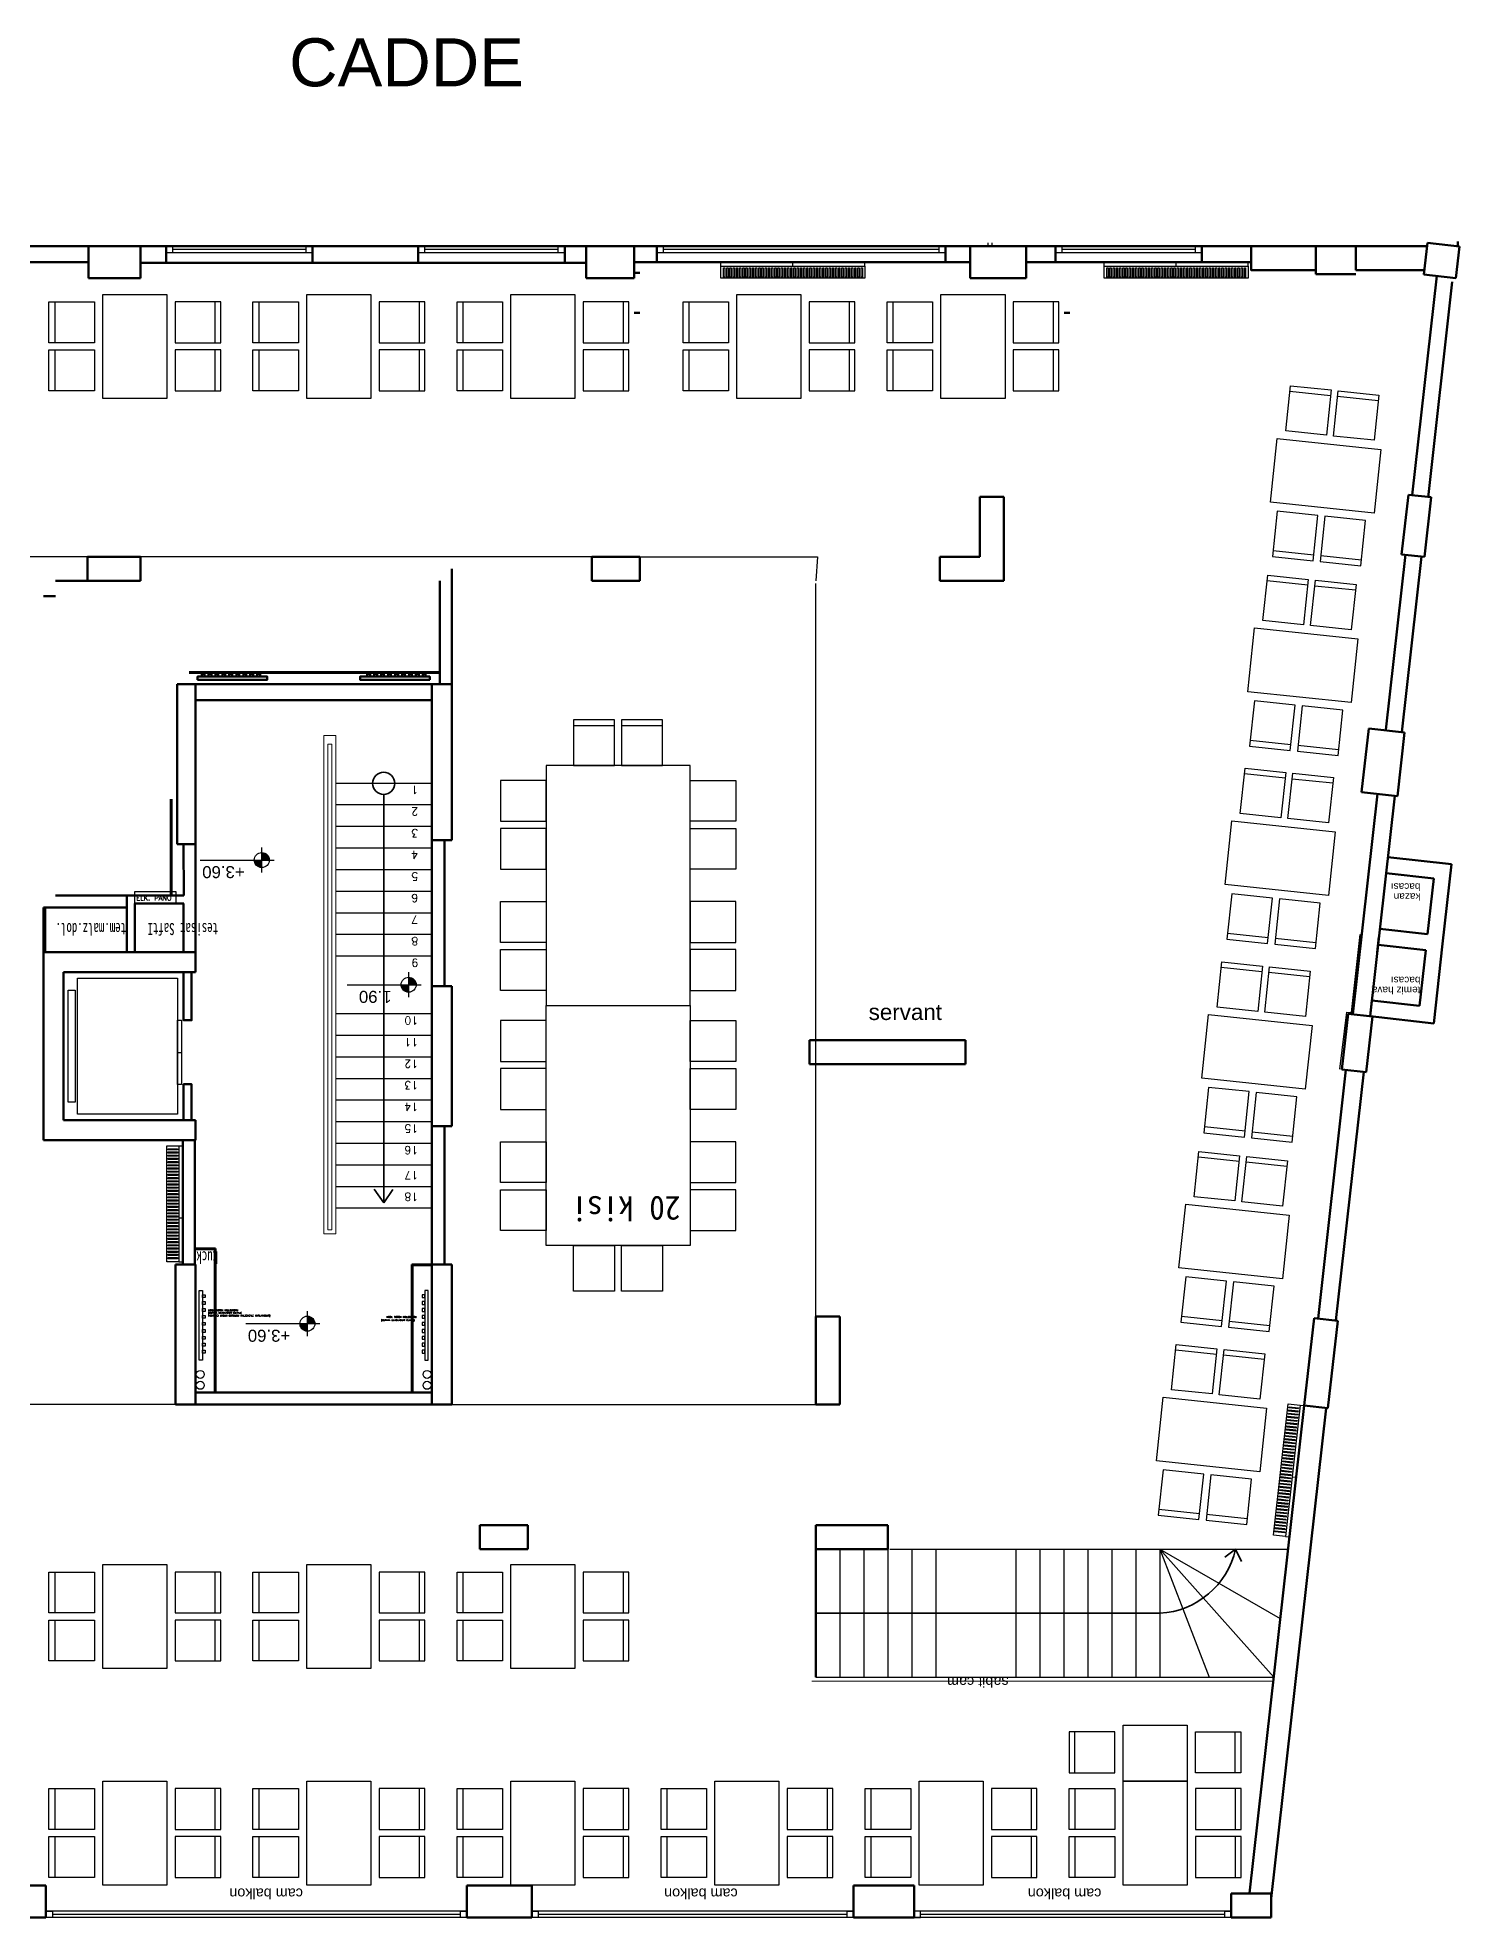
# Model space of a CAD drawing. Header units: millimetres. Extents: x 11848 to 21447, y 11375 to 20030.
# Drawn here: x 19670 to 21447, y 11375 to 13724 of the extents above; entities that cross this region are included whole.
import ezdxf

# ---------------------------------------------------------------- set-up
doc = ezdxf.new("R2010")
doc.units = ezdxf.units.MM
doc.linetypes.add('DUZ', pattern=[0])
for name, color, linetype, lineweight in [('BEAM4', 3, 'Continuous', 50), ('COCUK', 64, 'Continuous', 70), ('COLUMN4', 3, 'Continuous', 50), ('dv', 4, 'Continuous', 70), ('KOT', 7, 'Continuous', 25), ('kp', 1, 'Continuous', 30), ('yazı', 2, 'Continuous', 35), ('öl', 106, 'Continuous', 25)]:
    doc.layers.add(name, color=color, linetype=linetype, lineweight=lineweight)
for name, color, linetype in [('CZM YAZI', 40, 'Continuous'), ('krk', 22, 'Continuous'), ('KUSAK', 171, 'DUZ'), ('mer', 7, 'Continuous'), ('S2000-002 Çizgi', 1, 'Continuous'), ('TF', 1, 'Continuous'), ('TFRIS', 33, 'Continuous'), ('YAZI', 4, 'Continuous')]:
    doc.layers.add(name, color=color, linetype=linetype)
doc.styles.add('poz', font='txt.shx', dxfattribs={"height": 13})
doc.styles.add('poz1', font='', dxfattribs={"height": 13})
doc.styles.get("Standard").update_dxf_attribs({"font": 'arial.ttf'})
doc.styles.get('poz1').set_extended_font_data('@DotumChe')
pattern_1 = [(270, (27103.10083, 13122.7245), (0.3125, -1e-16), [])]
pattern_2 = [(270, (26976.5232, 12699.24988), (0.3125, -2e-16), [])]
pattern_3 = [(270, (26919.56477, 13278.55136), (0.3125, -2e-16), [])]

# ---------------------------------------------------------------- blocks, each defined once
blk = doc.blocks.new('RADYATOR')
at = {"layer": 'KUSAK', "color": 6}
for p, q in [((11198.6, 11766.5), (11198.6, 11771.5)), ((11288.6, 11766.5), (11288.6, 11771.5)), ((11378.6, 11766.5), (11378.6, 11771.5))]:
    blk.add_line(p, q, dxfattribs=at)
for points in [[(11198.6, 11766.5), (11378.6, 11766.5), (11378.6, 11751.5), (11198.6, 11751.5)], [(11202, 11764.7), (11203.6, 11764.7), (11203.6, 11753), (11202, 11753)], [(11206, 11764.7), (11207.6, 11764.7), (11207.6, 11753), (11206, 11753)], [(11210, 11764.7), (11211.6, 11764.7), (11211.6, 11753), (11210, 11753)], [(11214, 11764.7), (11215.6, 11764.7), (11215.6, 11753), (11214, 11753)], [(11218, 11764.7), (11219.6, 11764.7), (11219.6, 11753), (11218, 11753)], [(11222, 11764.7), (11223.6, 11764.7), (11223.6, 11753), (11222, 11753)], [(11226, 11764.7), (11227.6, 11764.7), (11227.6, 11753), (11226, 11753)], [(11230, 11764.7), (11231.6, 11764.7), (11231.6, 11753), (11230, 11753)], [(11234, 11764.7), (11235.6, 11764.7), (11235.6, 11753), (11234, 11753)], [(11238, 11764.7), (11239.6, 11764.7), (11239.6, 11753), (11238, 11753)], [(11242, 11764.7), (11243.6, 11764.7), (11243.6, 11753), (11242, 11753)], [(11246, 11764.7), (11247.6, 11764.7), (11247.6, 11753), (11246, 11753)], [(11250, 11764.7), (11251.6, 11764.7), (11251.6, 11753), (11250, 11753)], [(11254, 11764.7), (11255.6, 11764.7), (11255.6, 11753), (11254, 11753)], [(11258, 11764.7), (11259.6, 11764.7), (11259.6, 11753), (11258, 11753)], [(11262, 11764.7), (11263.6, 11764.7), (11263.6, 11753), (11262, 11753)], [(11266, 11764.7), (11267.6, 11764.7), (11267.6, 11753), (11266, 11753)], [(11270, 11764.7), (11271.6, 11764.7), (11271.6, 11753), (11270, 11753)], [(11274, 11764.7), (11275.6, 11764.7), (11275.6, 11753), (11274, 11753)], [(11278, 11764.7), (11279.6, 11764.7), (11279.6, 11753), (11278, 11753)], [(11282, 11764.7), (11283.6, 11764.7), (11283.6, 11753), (11282, 11753)], [(11286, 11764.7), (11287.5, 11764.7), (11287.5, 11753), (11286, 11753)], [(11290, 11764.7), (11291.5, 11764.7), (11291.5, 11753), (11290, 11753)], [(11294, 11764.7), (11295.5, 11764.7), (11295.5, 11753), (11294, 11753)], [(11298, 11764.7), (11299.5, 11764.7), (11299.5, 11753), (11298, 11753)], [(11302, 11764.7), (11303.5, 11764.7), (11303.5, 11753), (11302, 11753)], [(11306, 11764.7), (11307.5, 11764.7), (11307.5, 11753), (11306, 11753)], [(11310, 11764.7), (11311.5, 11764.7), (11311.5, 11753), (11310, 11753)], [(11314, 11764.7), (11315.5, 11764.7), (11315.5, 11753), (11314, 11753)], [(11318, 11764.7), (11319.5, 11764.7), (11319.5, 11753), (11318, 11753)], [(11322, 11764.7), (11323.5, 11764.7), (11323.5, 11753), (11322, 11753)], [(11326, 11764.7), (11327.5, 11764.7), (11327.5, 11753), (11326, 11753)], [(11330, 11764.7), (11331.5, 11764.7), (11331.5, 11753), (11330, 11753)], [(11334, 11764.7), (11335.5, 11764.7), (11335.5, 11753), (11334, 11753)], [(11338, 11764.7), (11339.5, 11764.7), (11339.5, 11753), (11338, 11753)], [(11342, 11764.7), (11343.5, 11764.7), (11343.5, 11753), (11342, 11753)], [(11346, 11764.7), (11347.5, 11764.7), (11347.5, 11753), (11346, 11753)], [(11350, 11764.7), (11351.5, 11764.7), (11351.5, 11753), (11350, 11753)], [(11354, 11764.7), (11355.5, 11764.7), (11355.5, 11753), (11354, 11753)], [(11358, 11764.7), (11359.5, 11764.7), (11359.5, 11753), (11358, 11753)], [(11362, 11764.7), (11363.5, 11764.7), (11363.5, 11753), (11362, 11753)], [(11366, 11764.7), (11367.5, 11764.7), (11367.5, 11753), (11366, 11753)], [(11370, 11764.7), (11371.5, 11764.7), (11371.5, 11753), (11370, 11753)], [(11374, 11764.7), (11375.5, 11764.7), (11375.5, 11753), (11374, 11753)]]:
    blk.add_lwpolyline(points, close=True, dxfattribs=at)
blk = doc.blocks.new('kmknk')
at = {"layer": 'KUSAK', "color": 6}
for p, q in [((-637.4, 25949.8), (-642.4, 25950.3)), ((-645.8, 25875.2), (-650.8, 25875.8)), ((-655.8, 25785.8), (-660.8, 25786.4))]:
    blk.add_line(p, q, dxfattribs=at)
for points in [[(-655.8, 25785.8), (-637.4, 25949.8), (-622.5, 25948.1), (-640.9, 25784.1)], [(-637.6, 25932.1), (-637.5, 25933.6), (-625.8, 25932.3), (-626, 25930.8)], [(-637.2, 25936.1), (-637, 25937.6), (-625.3, 25936.3), (-625.5, 25934.8)], [(-636.8, 25940), (-636.6, 25941.6), (-624.9, 25940.3), (-625.1, 25938.7)], [(-636.3, 25944), (-636.1, 25945.5), (-624.5, 25944.2), (-624.6, 25942.7)], [(-640.3, 25908.2), (-640.1, 25909.8), (-628.5, 25908.5), (-628.6, 25906.9)], [(-639.9, 25912.2), (-639.7, 25913.8), (-628, 25912.4), (-628.2, 25910.9)], [(-639.4, 25916.2), (-639.3, 25917.7), (-627.6, 25916.4), (-627.7, 25914.9)], [(-639, 25920.2), (-638.8, 25921.7), (-627.1, 25920.4), (-627.3, 25918.9)], [(-638.5, 25924.1), (-638.4, 25925.7), (-626.7, 25924.4), (-626.9, 25922.8)], [(-638.1, 25928.1), (-637.9, 25929.7), (-626.2, 25928.3), (-626.4, 25926.8)], [(-643, 25884.4), (-642.8, 25885.9), (-631.1, 25884.6), (-631.3, 25883.1)], [(-642.5, 25888.4), (-642.4, 25889.9), (-630.7, 25888.6), (-630.9, 25887.1)], [(-642.1, 25892.3), (-641.9, 25893.9), (-630.2, 25892.6), (-630.4, 25891)], [(-641.7, 25896.3), (-641.5, 25897.9), (-629.8, 25896.5), (-630, 25895)], [(-641.2, 25900.3), (-641, 25901.8), (-629.4, 25900.5), (-629.5, 25899)], [(-640.8, 25904.3), (-640.6, 25905.8), (-628.9, 25904.5), (-629.1, 25903)], [(-645.7, 25860.6), (-645.5, 25862.1), (-633.8, 25860.8), (-634, 25859.2)], [(-645.2, 25864.5), (-645, 25866.1), (-633.4, 25864.7), (-633.5, 25863.2)], [(-644.8, 25868.5), (-644.6, 25870), (-632.9, 25868.7), (-633.1, 25867.2)], [(-644.3, 25872.5), (-644.2, 25874), (-632.5, 25872.7), (-632.6, 25871.2)], [(-643.9, 25876.4), (-643.7, 25878), (-632, 25876.7), (-632.2, 25875.1)], [(-643.4, 25880.4), (-643.3, 25882), (-631.6, 25880.6), (-631.8, 25879.1)], [(-648.3, 25836.7), (-648.2, 25838.2), (-636.5, 25836.9), (-636.6, 25835.4)], [(-647.9, 25840.7), (-647.7, 25842.2), (-636, 25840.9), (-636.2, 25839.4)], [(-647.4, 25844.7), (-647.3, 25846.2), (-635.6, 25844.9), (-635.8, 25843.3)], [(-647, 25848.6), (-646.8, 25850.2), (-635.1, 25848.9), (-635.3, 25847.3)], [(-646.6, 25852.6), (-646.4, 25854.1), (-634.7, 25852.8), (-634.9, 25851.3)], [(-646.1, 25856.6), (-645.9, 25858.1), (-634.3, 25856.8), (-634.4, 25855.3)], [(-651, 25812.9), (-650.8, 25814.4), (-639.1, 25813.1), (-639.3, 25811.5)], [(-650.6, 25816.8), (-650.4, 25818.4), (-638.7, 25817.1), (-638.9, 25815.5)], [(-650.1, 25820.8), (-649.9, 25822.3), (-638.3, 25821), (-638.4, 25819.5)], [(-649.7, 25824.8), (-649.5, 25826.3), (-637.8, 25825), (-638, 25823.5)], [(-649.2, 25828.8), (-649.1, 25830.3), (-637.4, 25829), (-637.5, 25827.4)], [(-648.8, 25832.7), (-648.6, 25834.3), (-636.9, 25833), (-637.1, 25831.4)], [(-653.7, 25789), (-653.5, 25790.5), (-641.8, 25789.2), (-642, 25787.7)], [(-653.2, 25793), (-653.1, 25794.5), (-641.4, 25793.2), (-641.5, 25791.7)], [(-652.8, 25797), (-652.6, 25798.5), (-640.9, 25797.2), (-641.1, 25795.6)], [(-652.3, 25800.9), (-652.2, 25802.5), (-640.5, 25801.2), (-640.7, 25799.6)], [(-651.9, 25804.9), (-651.7, 25806.4), (-640, 25805.1), (-640.2, 25803.6)], [(-651.5, 25808.9), (-651.3, 25810.4), (-639.6, 25809.1), (-639.8, 25807.6)]]:
    blk.add_lwpolyline(points, close=True, dxfattribs=at)
blk = doc.blocks.new('mbl kollektor isitma sist')
for points in [[(340.7, 25007.5), (340.7, 25003.4), (427.7, 25003.4), (427.7, 25007.5)], [(345.8, 25003.4), (345.8, 24999.9), (349.3, 24999.9), (349.3, 25003.4)], [(354.4, 25003.4), (354.4, 24999.9), (358, 24999.9), (358, 25003.4)], [(363.1, 25003.4), (363.1, 24999.9), (366.6, 24999.9), (366.6, 25003.4)], [(371.7, 25003.4), (371.7, 24999.9), (375.2, 24999.9), (375.2, 25003.4)], [(380.3, 25003.4), (380.3, 24999.9), (383.8, 24999.9), (383.8, 25003.4)], [(389.3, 25003.4), (389.3, 24999.9), (392.8, 24999.9), (392.8, 25003.4)], [(397.9, 25003.4), (397.9, 24999.9), (401.4, 24999.9), (401.4, 25003.4)], [(406.5, 25003.4), (406.5, 24999.9), (410.1, 24999.9), (410.1, 25003.4)], [(415.2, 25003.4), (415.2, 24999.9), (418.7, 24999.9), (418.7, 25003.4)]]:
    blk.add_lwpolyline(points, close=True)
blk = doc.blocks.new('FVFRDCSX')
at = {"layer": 'TFRIS'}
for p, q in [((-5336.1, 26566.1), (-5285, 26566.1)), ((-5276.1, 26566.1), (-5225, 26566.1)), ((-5336.1, 26365.8), (-5285, 26365.8)), ((-5276.1, 26365.8), (-5225, 26365.8))]:
    blk.add_line(p, q, dxfattribs=at)
for points in [[(-5336.1, 26573.3), (-5336.1, 26516.3), (-5285, 26516.3), (-5285, 26573.3)], [(-5276.1, 26573.3), (-5276.1, 26516.3), (-5225, 26516.3), (-5225, 26573.3)], [(-5345.5, 26505.9), (-5215.5, 26505.9), (-5215.5, 26425.9), (-5345.5, 26425.9)], [(-5336.1, 26358.6), (-5336.1, 26415.5), (-5285, 26415.5), (-5285, 26358.6)], [(-5276.1, 26358.6), (-5276.1, 26415.5), (-5225, 26415.5), (-5225, 26358.6)]]:
    blk.add_lwpolyline(points, close=True, dxfattribs=at)
blk = doc.blocks.new('CXSDCFVGB')
at = {"layer": 'TFRIS'}
for p, q in [((-5162.9, 26570.2), (-5111.8, 26570.2)), ((-5162.9, 26369.9), (-5111.8, 26369.9))]:
    blk.add_line(p, q, dxfattribs=at)
for points in [[(-5162.9, 26577.4), (-5162.9, 26520.5), (-5111.8, 26520.5), (-5111.8, 26577.4)], [(-5173.2, 26510), (-5103.2, 26510), (-5103.2, 26430), (-5173.2, 26430)], [(-5162.9, 26362.7), (-5162.9, 26419.6), (-5111.8, 26419.6), (-5111.8, 26362.7)]]:
    blk.add_lwpolyline(points, close=True, dxfattribs=at)

msp = doc.modelspace()

# ---------------------------------------------------------------- hatches: boundary and pattern name
at = {"layer": 'KOT'}
h = msp.add_hatch(dxfattribs=at)
h.set_pattern_fill('ANSI31', color=256, scale=2.5, angle=585, style=0)
h.set_pattern_definition(pattern_3)
h.paths.add_polyline_path([(19950.58, 12696.525), (19941.205, 12696.525, 0.41421356), (19950.58, 12687.15)])
h = msp.add_hatch(dxfattribs=at)
h.set_pattern_fill('ANSI31', color=256, scale=2.5, angle=585, style=0)
h.set_pattern_definition(pattern_3)
h.paths.add_polyline_path([(19950.58, 12696.525), (19959.955, 12696.525, 0.41421356), (19950.58, 12705.9)])
h = msp.add_hatch(dxfattribs=at)
h.set_pattern_fill('ANSI31', color=256, scale=2.5, angle=225, style=0)
h.set_pattern_definition(pattern_1)
h.paths.add_polyline_path([(20134.116, 12540.698), (20143.491, 12540.698, 0.41421356), (20134.116, 12550.073)])
h = msp.add_hatch(dxfattribs=at)
h.set_pattern_fill('ANSI31', color=256, scale=2.5, angle=225, style=0)
h.set_pattern_definition(pattern_1)
h.paths.add_polyline_path([(20134.116, 12540.698), (20124.741, 12540.698, 0.41421356), (20134.116, 12531.323)])
h = msp.add_hatch(dxfattribs=at)
h.set_pattern_fill('ANSI31', color=256, scale=2.5, angle=585, style=0)
h.set_pattern_definition(pattern_2)
h.paths.add_polyline_path([(20007.538, 12117.224), (20016.913, 12117.224, 0.41421356), (20007.538, 12126.599)])
h = msp.add_hatch(dxfattribs=at)
h.set_pattern_fill('ANSI31', color=256, scale=2.5, angle=585, style=0)
h.set_pattern_definition(pattern_2)
h.paths.add_polyline_path([(20007.538, 12117.224), (19998.163, 12117.224, 0.41421356), (20007.538, 12107.849)])

# ---------------------------------------------------------------- linework, layer by layer
for p, q in [((20362.889, 13075.322), (19187.889, 13075.322)), ((20422.889, 13075.322), (20644.97, 13075.322)), ((20644.97, 13075.322), (20642.889, 13045.321)), ((20642.889, 12016.322), (20642.889, 13042.206)), ((19852.989, 12581.322), (19677.889, 12581.322)), ((19842.889, 12016.322), (19217.889, 12016.322)), ((20187.889, 12016.322), (20642.889, 12016.322))]:
    msp.add_line(p, q)
at = {"color": 6}
msp.add_lwpolyline([(19791.838, 12657.322), (19843.312, 12657.322), (19843.312, 12642.226), (19791.838, 12642.226)], close=True, dxfattribs=at)
for points in [[(19872.288, 12158.454), (19876.356, 12158.454), (19876.356, 12071.509), (19872.288, 12071.509)], [(19876.356, 12153.355), (19879.873, 12153.355), (19879.873, 12149.832), (19876.356, 12149.832)], [(19876.356, 12144.733), (19879.873, 12144.733), (19879.873, 12141.211), (19876.356, 12141.211)], [(20154.422, 12153.355), (20150.905, 12153.355), (20150.905, 12149.832), (20154.422, 12149.832)], [(20154.422, 12144.733), (20150.905, 12144.733), (20150.905, 12141.211), (20154.422, 12141.211)], [(20158.49, 12158.454), (20154.422, 12158.454), (20154.422, 12071.509), (20158.49, 12071.509)], [(19876.356, 12136.112), (19879.873, 12136.112), (19879.873, 12132.589), (19876.356, 12132.589)], [(19876.356, 12127.49), (19879.873, 12127.49), (19879.873, 12123.968), (19876.356, 12123.968)], [(20154.422, 12136.112), (20150.905, 12136.112), (20150.905, 12132.589), (20154.422, 12132.589)], [(20154.422, 12127.49), (20150.905, 12127.49), (20150.905, 12123.968), (20154.422, 12123.968)], [(19876.356, 12118.869), (19879.873, 12118.869), (19879.873, 12115.346), (19876.356, 12115.346)], [(19876.356, 12109.882), (19879.873, 12109.882), (19879.873, 12106.36), (19876.356, 12106.36)], [(19876.356, 12101.261), (19879.873, 12101.261), (19879.873, 12097.738), (19876.356, 12097.738)], [(20154.422, 12118.869), (20150.905, 12118.869), (20150.905, 12115.346), (20154.422, 12115.346)], [(20154.422, 12109.882), (20150.905, 12109.882), (20150.905, 12106.36), (20154.422, 12106.36)], [(20154.422, 12101.261), (20150.905, 12101.261), (20150.905, 12097.738), (20154.422, 12097.738)], [(19876.356, 12092.639), (19879.873, 12092.639), (19879.873, 12089.117), (19876.356, 12089.117)], [(19876.356, 12084.018), (19879.873, 12084.018), (19879.873, 12080.495), (19876.356, 12080.495)], [(20154.422, 12092.639), (20150.905, 12092.639), (20150.905, 12089.117), (20154.422, 12089.117)], [(20154.422, 12084.018), (20150.905, 12084.018), (20150.905, 12080.495), (20154.422, 12080.495)]]:
    msp.add_lwpolyline(points, close=True)
for centre in [(19873.664, 12053.824), (20157.114, 12053.824), (19873.664, 12040.176), (20157.114, 12040.176)]:
    msp.add_circle(centre, 5)
at = {"layer": 'BEAM4', "color": 3, "linetype": 'Continuous'}
for p, q in [((21406.908, 13463.418), (21317.93, 13463.418)), ((21403.509, 13433.418), (21317.93, 13433.418))]:
    msp.add_line(p, q, dxfattribs=at)
at = {"layer": 'COCUK'}
for p, q in [((20415.889, 13430.321), (20422.889, 13430.321)), ((20415.889, 13380.321), (20422.889, 13380.321)), ((20953.346, 13380.321), (20960.346, 13380.321))]:
    msp.add_line(p, q, dxfattribs=at)
at = {"layer": 'COLUMN4', "color": 3, "linetype": 'Continuous'}
for p, q in [((19733.93, 13423.418), (19733.93, 13463.418)), ((19795.93, 13463.418), (19735.93, 13463.418)), ((19798.93, 13423.418), (19798.93, 13463.418)), ((20355.93, 13423.418), (20355.93, 13463.418)), ((20355.93, 13463.418), (20415.93, 13463.418)), ((20415.93, 13423.418), (20415.93, 13463.418)), ((20835.93, 13423.418), (20835.93, 13463.418)), ((20905.93, 13463.418), (20835.93, 13463.418)), ((20905.93, 13423.418), (20905.93, 13463.418)), ((21267.93, 13433.418), (21267.93, 13463.418)), ((21317.93, 13463.418), (21267.93, 13463.418)), ((21317.93, 13463.418), (21406.908, 13463.418)), ((21317.93, 13433.418), (21317.93, 13463.418)), ((21402.907, 13428.1), (21407.41, 13467.846)), ((21447.155, 13463.343), (21407.41, 13467.846)), ((21442.652, 13423.597), (21447.155, 13463.343)), ((19798.93, 13423.418), (19733.93, 13423.418)), ((20415.93, 13423.418), (20355.93, 13423.418)), ((20905.93, 13423.418), (20835.93, 13423.418)), ((21267.93, 13433.418), (21267.93, 13428.418)), ((21267.93, 13428.418), (21317.93, 13428.418)), ((21317.93, 13433.418), (21403.509, 13433.418)), ((21442.652, 13423.597), (21402.907, 13428.1)), ((20847.889, 13150.322), (20847.889, 13075.322)), ((20877.889, 13150.322), (20847.889, 13150.322)), ((20877.889, 13045.322), (20877.889, 13150.322)), ((21374.897, 13078.446), (21383.341, 13152.969)), ((21411.894, 13149.734), (21383.341, 13152.969)), ((21403.451, 13075.211), (21411.894, 13149.734)), ((19732.889, 13045.321), (19732.889, 13075.322)), ((19798.889, 13075.322), (19732.889, 13075.322)), ((19798.889, 13045.321), (19798.889, 13075.322)), ((20362.889, 13045.321), (20362.889, 13075.322)), ((20422.889, 13075.322), (20362.889, 13075.322)), ((20422.889, 13045.321), (20422.889, 13075.322)), ((20847.889, 13075.322), (20797.889, 13075.322)), ((20797.889, 13075.322), (20797.889, 13045.322)), ((21403.451, 13075.211), (21374.897, 13078.446)), ((19798.889, 13045.321), (19732.889, 13045.321)), ((20422.889, 13045.321), (20362.889, 13045.321)), ((20797.889, 13045.322), (20877.889, 13045.322)), ((19844.889, 12716.322), (19844.889, 12916.322)), ((19867.889, 12716.322), (19867.889, 12896.322)), ((20187.889, 12916.322), (20162.889, 12916.322)), ((20162.889, 12721.322), (20162.889, 12916.321)), ((20187.889, 12721.322), (20187.889, 12916.322)), ((21324.887, 12781.503), (21333.893, 12860.995)), ((21378.607, 12855.929), (21333.893, 12860.995)), ((21369.601, 12776.437), (21378.607, 12855.929)), ((21369.601, 12776.437), (21324.887, 12781.503)), ((19867.889, 12716.322), (19844.889, 12716.322)), ((20187.889, 12721.322), (20162.889, 12721.322)), ((19867.889, 12581.322), (19677.889, 12581.322)), ((19677.889, 12581.322), (19677.889, 12346.322)), ((19867.889, 12556.322), (19867.889, 12581.322)), ((19702.889, 12371.322), (19702.889, 12556.322)), ((19702.889, 12556.322), (19867.889, 12556.322)), ((20162.889, 12363.822), (20162.889, 12538.822)), ((20187.889, 12538.822), (20162.889, 12538.822)), ((20187.889, 12363.822), (20187.889, 12538.822)), ((21300.316, 12434.859), (21308.196, 12504.414)), ((21338.393, 12500.992), (21308.196, 12504.414)), ((21330.513, 12431.438), (21338.393, 12500.992)), ((20634.889, 12441.322), (20634.889, 12471.322)), ((20829.889, 12471.322), (20634.889, 12471.322)), ((20829.889, 12441.322), (20829.889, 12471.322)), ((20829.889, 12441.322), (20634.889, 12441.322)), ((21330.513, 12431.438), (21300.316, 12434.859)), ((19867.889, 12371.322), (19702.889, 12371.322)), ((19867.889, 12346.322), (19867.889, 12371.322)), ((20187.889, 12363.822), (20162.889, 12363.822)), ((19677.889, 12346.322), (19867.889, 12346.322)), ((19842.889, 12016.322), (19842.889, 12191.322)), ((19867.889, 12191.322), (19842.889, 12191.322)), ((19867.889, 12016.322), (19867.889, 12191.322)), ((20162.889, 12016.322), (20162.889, 12191.322)), ((20187.889, 12191.322), (20162.889, 12191.322)), ((20187.889, 12016.322), (20187.889, 12191.322)), ((20642.889, 12016.322), (20642.889, 12126.322)), ((20672.889, 12126.322), (20642.889, 12126.322)), ((20672.889, 12016.322), (20672.889, 12126.322)), ((21253.118, 12014.815), (21265.502, 12124.116)), ((21295.311, 12120.738), (21265.502, 12124.116)), ((21282.928, 12011.438), (21295.311, 12120.738)), ((19867.889, 12016.322), (19842.889, 12016.322)), ((20187.889, 12016.322), (20162.889, 12016.322)), ((20672.889, 12016.322), (20642.889, 12016.322)), ((21282.928, 12011.438), (21253.118, 12014.815)), ((20222.889, 11835.322), (20222.889, 11865.322)), ((20282.889, 11865.322), (20222.889, 11865.322)), ((20282.889, 11835.322), (20282.889, 11865.322)), ((20642.889, 11835.322), (20642.889, 11865.322)), ((20732.889, 11865.322), (20642.889, 11865.322)), ((20732.889, 11835.322), (20732.889, 11865.322)), ((20282.889, 11835.322), (20222.889, 11835.322)), ((20732.889, 11835.322), (20642.889, 11835.322)), ((19680.889, 11415.322), (19603.889, 11415.322)), ((19680.889, 11375.322), (19680.889, 11415.322)), ((20206.889, 11375.322), (20206.889, 11415.322)), ((20287.889, 11415.322), (20206.889, 11415.322)), ((20287.889, 11375.322), (20287.889, 11415.322)), ((20287.889, 11383.322), (20287.889, 11415.322)), ((20689.889, 11375.322), (20689.889, 11415.322)), ((20765.889, 11415.322), (20689.889, 11415.322)), ((20765.889, 11375.322), (20765.889, 11415.322)), ((21161.989, 11375.322), (21161.989, 11405.322)), ((21211.989, 11405.322), (21161.989, 11405.322)), ((21211.989, 11375.322), (21211.989, 11405.322)), ((19680.889, 11375.322), (19603.889, 11375.322)), ((20287.889, 11375.322), (20206.889, 11375.322)), ((20765.889, 11375.322), (20689.889, 11375.322)), ((21211.989, 11375.322), (21161.989, 11375.322))]:
    msp.add_line(p, q, dxfattribs=at)
at = {"layer": 'COLUMN4', "color": 1, "linetype": 'Continuous'}
for p, q in [((19844.889, 12716.322), (19844.889, 12916.322)), ((19867.889, 12916.322), (19844.889, 12916.322)), ((19867.889, 12716.322), (19867.889, 12916.321)), ((19867.889, 12716.322), (19844.889, 12716.322)), ((20187.889, 12721.322), (20162.889, 12721.322)), ((19867.889, 12581.322), (19677.889, 12581.322)), ((20162.889, 12363.822), (20162.889, 12538.822)), ((20187.889, 12538.822), (20162.889, 12538.822)), ((20187.889, 12363.822), (20187.889, 12538.822)), ((20187.889, 12363.822), (20162.889, 12363.822))]:
    msp.add_line(p, q, dxfattribs=at)
at = {"layer": 'COLUMN4', "color": 3, "linetype": 'Continuous'}
msp.add_lwpolyline([(21267.93, 13433.418), (21186.93, 13433.418), (21186.93, 13463.418), (21267.93, 13463.418)], close=True, dxfattribs=at)
at = {"layer": 'dv'}
for p, q in [((19620.93, 13463.418), (19735.93, 13463.418)), ((19795.93, 13463.418), (19896.456, 13463.418)), ((20355.93, 13463.418), (19798.93, 13463.418)), ((19831.115, 13463.418), (19831.115, 13442.438)), ((20014.115, 13463.418), (20014.115, 13442.438)), ((20146.048, 13463.418), (20146.048, 13442.438)), ((20329.048, 13463.418), (20329.048, 13442.438)), ((20355.93, 13463.418), (20858.43, 13463.418)), ((20444.109, 13463.418), (20444.109, 13442.438)), ((20805.109, 13463.418), (20805.109, 13442.438)), ((20942.48, 13463.418), (20942.48, 13442.438)), ((21125.48, 13463.418), (21125.48, 13442.438)), ((21445.209, 13463.418), (21445.209, 13469.453)), ((19620.93, 13443.418), (19733.93, 13443.418)), ((20355.93, 13442.709), (19798.93, 13442.709)), ((20415.93, 13443.418), (20835.93, 13443.418)), ((21388.31, 13152.413), (21418.993, 13426.284)), ((21408.089, 13149.324), (21438.312, 13419.089)), ((20877.889, 13150.322), (20875.889, 13150.322)), ((20187.889, 13060.321), (20187.889, 12916.322)), ((21355.419, 12859.123), (21379.99, 13078.436)), ((21375.261, 12856.308), (21399.87, 13075.969)), ((19732.889, 13045.321), (19692.889, 13045.321)), ((20172.889, 13045.321), (20172.889, 12916.322)), ((19677.889, 13026.322), (19692.889, 13026.322)), ((19859.889, 12931.322), (20172.889, 12931.322)), ((19859.889, 12930.322), (20172.889, 12930.322)), ((19844.889, 12916.322), (19844.889, 12916.322)), ((20187.889, 12916.322), (19859.889, 12916.322)), ((19867.889, 12916.322), (19867.889, 12916.321)), ((20162.889, 12916.321), (19867.889, 12916.321)), ((20186.889, 12916.321), (19867.889, 12916.321)), ((20162.889, 12896.321), (19867.889, 12896.321)), ((20162.889, 12916.321), (20162.889, 12916.322)), ((21313.896, 12503.774), (21344.76, 12779.258)), ((19836.867, 12772.666), (19836.867, 12652.322)), ((19837.867, 12772.666), (19837.867, 12652.322)), ((21335.49, 12501.321), (21366.353, 12776.805)), ((19852.889, 12716.322), (19852.889, 12686.592)), ((19852.889, 12716.322), (19852.989, 12652.322)), ((19867.889, 12716.322), (19867.889, 12581.322)), ((19867.889, 12716.322), (19867.889, 12581.322)), ((20162.889, 12538.98), (20162.889, 12721.322)), ((20162.889, 12538.98), (20162.889, 12721.322)), ((20178.889, 12538.92), (20178.889, 12721.262)), ((21437.26, 12691.171), (21357.757, 12700.078)), ((21426.126, 12591.793), (21437.26, 12691.171)), ((21415.157, 12673.522), (21355.531, 12680.202)), ((21407.364, 12603.957), (21415.157, 12673.522)), ((19781.989, 12637.322), (19677.889, 12637.322)), ((19677.889, 12637.322), (19677.889, 12581.322)), ((19679.889, 12637.322), (19679.889, 12581.322)), ((19781.989, 12652.322), (19692.889, 12652.322)), ((19852.989, 12652.322), (19781.989, 12652.322)), ((19852.989, 12652.322), (19781.989, 12652.322)), ((19781.989, 12652.322), (19781.989, 12581.322)), ((19852.989, 12642.322), (19791.989, 12642.322)), ((19791.989, 12642.322), (19791.989, 12581.322)), ((19852.889, 12642.322), (19852.889, 12581.322)), ((19852.889, 12621.322), (19852.889, 12581.322)), ((21344.397, 12580.824), (21346.623, 12600.7)), ((21405.137, 12584.082), (21345.51, 12590.762)), ((21407.364, 12603.957), (21347.737, 12610.637)), ((21414.992, 12492.414), (21426.126, 12591.793)), ((21397.343, 12514.517), (21405.137, 12584.082)), ((21335.49, 12501.321), (21337.716, 12521.197)), ((21397.343, 12514.517), (21337.716, 12521.197)), ((20187.889, 12491.241), (20187.889, 12518.793)), ((21414.992, 12492.414), (21335.49, 12501.321)), ((20187.889, 12388.822), (20187.889, 12491.241)), ((20187.889, 12392.322), (20187.889, 12442.322)), ((21270.47, 12123.553), (21305.284, 12434.296)), ((21292.882, 12121.013), (21327.696, 12431.757)), ((20162.889, 12363.822), (20162.889, 12190.322)), ((20178.889, 12191.322), (20178.889, 12363.822)), ((19851.889, 12191.322), (19851.889, 12346.322)), ((19866.889, 12191.322), (19866.889, 12346.322)), ((19892.889, 12211.322), (19866.889, 12211.322)), ((19892.889, 12210.322), (19866.889, 12210.322)), ((19891.889, 12031.322), (19891.889, 12211.322)), ((19892.889, 12031.322), (19892.889, 12211.322)), ((20137.889, 12031.322), (20137.889, 12191.322)), ((20162.889, 12191.322), (20137.889, 12191.322)), ((20162.889, 12190.322), (20137.889, 12190.322)), ((20138.889, 12031.322), (20138.889, 12190.322)), ((19867.889, 12031.322), (20162.889, 12031.322)), ((19867.889, 12016.322), (19892.889, 12016.322)), ((19867.889, 12016.322), (20162.889, 12016.322)), ((21184.867, 11405.625), (21253.118, 12014.815)), ((21211.989, 11398.986), (21280.634, 12011.697)), ((20642.889, 11835.322), (20642.889, 11675.322))]:
    msp.add_line(p, q, dxfattribs=at)
msp.add_lwpolyline([(21186.93, 13443.418), (20905.93, 13443.418), (20905.93, 13463.418), (21186.93, 13463.418)], close=True, dxfattribs=at)
for points in [[(19862.889, 12556.322), (19862.889, 12496.322), (19852.889, 12496.322), (19852.889, 12556.322)], [(19862.889, 12371.322), (19862.889, 12416.322), (19852.889, 12416.322), (19852.889, 12371.322)]]:
    msp.add_lwpolyline(points, dxfattribs=at)
at = {"layer": 'KOT'}
for p, q in [((19950.58, 12680.9), (19950.58, 12712.15)), ((19873.7, 12696.525), (19966.205, 12696.525)), ((20134.116, 12525.073), (20134.116, 12556.323)), ((20057.236, 12540.698), (20149.741, 12540.698)), ((20007.538, 12101.599), (20007.538, 12132.849)), ((19930.658, 12117.224), (20023.163, 12117.224))]:
    msp.add_line(p, q, dxfattribs=at)
for centre in [(19950.58, 12696.525), (20134.116, 12540.698), (20007.538, 12117.224)]:
    msp.add_circle(centre, 9.375, dxfattribs=at)
at = {"layer": 'kp'}
for p, q in [((20006.115, 13463.418), (19839.115, 13463.418)), ((20006.115, 13459.418), (19839.115, 13459.418)), ((20321.048, 13463.418), (20154.048, 13463.418)), ((20321.048, 13459.418), (20154.048, 13459.418)), ((20797.109, 13463.418), (20452.109, 13463.418)), ((20797.109, 13459.418), (20452.109, 13459.418)), ((20858.43, 13462.709), (20858.43, 13467.709)), ((20863.43, 13462.709), (20863.43, 13467.709)), ((21117.48, 13463.418), (20950.48, 13463.418)), ((21117.48, 13459.418), (20950.48, 13459.418)), ((20006.115, 13455.418), (19839.115, 13455.418)), ((20321.048, 13455.418), (20154.048, 13455.418)), ((20797.109, 13455.418), (20452.109, 13455.418)), ((21117.48, 13455.418), (20950.48, 13455.418)), ((19847.889, 11375.322), (18615.989, 11375.322)), ((20206.889, 11383.322), (19680.889, 11383.322)), ((19688.889, 11379.322), (19839.889, 11379.322)), ((19688.889, 11379.322), (20198.889, 11379.322)), ((21161.989, 11375.322), (19688.889, 11375.322)), ((20689.889, 11383.322), (20287.889, 11383.322)), ((20295.889, 11379.322), (20681.889, 11379.322)), ((21161.989, 11383.322), (20765.889, 11383.322)), ((20773.889, 11379.322), (21153.989, 11379.322))]:
    msp.add_line(p, q, dxfattribs=at)
for points in [[(19831.115, 13463.418), (19839.115, 13463.418), (19839.115, 13455.418), (19831.115, 13455.418)], [(20006.115, 13463.418), (20014.115, 13463.418), (20014.115, 13455.418), (20006.115, 13455.418)], [(20146.048, 13463.418), (20154.048, 13463.418), (20154.048, 13455.418), (20146.048, 13455.418)], [(20321.048, 13463.418), (20329.048, 13463.418), (20329.048, 13455.418), (20321.048, 13455.418)], [(20444.109, 13463.418), (20452.109, 13463.418), (20452.109, 13455.418), (20444.109, 13455.418)], [(20797.109, 13463.418), (20805.109, 13463.418), (20805.109, 13455.418), (20797.109, 13455.418)], [(20942.48, 13463.418), (20950.48, 13463.418), (20950.48, 13455.418), (20942.48, 13455.418)], [(21117.48, 13463.418), (21125.48, 13463.418), (21125.48, 13455.418), (21117.48, 13455.418)], [(19688.889, 11375.322), (19680.889, 11375.322), (19680.889, 11383.322), (19688.889, 11383.322)], [(20206.889, 11375.322), (20198.889, 11375.322), (20198.889, 11383.322), (20206.889, 11383.322)], [(20295.889, 11375.322), (20287.889, 11375.322), (20287.889, 11383.322), (20295.889, 11383.322)], [(20689.889, 11375.322), (20681.889, 11375.322), (20681.889, 11383.322), (20689.889, 11383.322)], [(20765.889, 11375.322), (20773.889, 11375.322), (20773.889, 11383.322), (20765.889, 11383.322)], [(21161.989, 11375.322), (21153.989, 11375.322), (21153.989, 11383.322), (21161.989, 11383.322)]]:
    msp.add_lwpolyline(points, close=True, dxfattribs=at)
at = {"layer": 'krk', "linetype": 'Continuous', "lineweight": 0}
for p, q in [((20042.889, 12852.115), (20027.889, 12852.115)), ((20027.889, 12229.322), (20027.889, 12852.115)), ((20042.889, 12229.322), (20042.889, 12852.115)), ((20032.889, 12234.322), (20032.889, 12841.323)), ((20037.889, 12841.323), (20032.889, 12841.323)), ((20037.889, 12234.322), (20037.889, 12841.323)), ((20042.889, 12229.322), (20027.889, 12229.322)), ((20037.889, 12234.322), (20032.889, 12234.322)), ((20642.889, 11835.322), (20642.889, 11675.322)), ((20642.889, 11675.322), (21215.083, 11675.322)), ((20637.889, 11670.322), (21214.523, 11670.322))]:
    msp.add_line(p, q, dxfattribs=at)
at = {"layer": 'KUSAK', "color": 6}
for p, q in [((19846.889, 12339.288), (19851.889, 12339.288)), ((19846.889, 12249.288), (19851.889, 12249.288)), ((19846.889, 12194.288), (19851.889, 12194.288))]:
    msp.add_line(p, q, dxfattribs=at)
for points in [[(19846.889, 12339.288), (19846.755, 12194.288), (19831.755, 12194.288), (19831.889, 12339.288)], [(19845.119, 12335.858), (19845.119, 12334.315), (19833.361, 12334.315), (19833.361, 12335.858)], [(19845.119, 12331.858), (19845.119, 12330.316), (19833.361, 12330.316), (19833.361, 12331.858)], [(19845.119, 12327.859), (19845.119, 12326.316), (19833.361, 12326.316), (19833.361, 12327.859)], [(19845.119, 12323.86), (19845.119, 12322.317), (19833.361, 12322.317), (19833.361, 12323.86)], [(19845.119, 12319.86), (19845.119, 12318.317), (19833.361, 12318.317), (19833.361, 12319.86)], [(19845.119, 12315.861), (19845.119, 12314.318), (19833.361, 12314.318), (19833.361, 12315.861)], [(19845.119, 12311.861), (19845.119, 12310.319), (19833.361, 12310.319), (19833.361, 12311.861)], [(19845.119, 12307.862), (19845.119, 12306.319), (19833.361, 12306.319), (19833.361, 12307.862)], [(19845.119, 12303.863), (19845.119, 12302.32), (19833.361, 12302.32), (19833.361, 12303.863)], [(19845.119, 12299.863), (19845.119, 12298.321), (19833.361, 12298.321), (19833.361, 12299.863)], [(19845.119, 12295.864), (19845.119, 12294.321), (19833.361, 12294.321), (19833.361, 12295.864)], [(19845.119, 12291.865), (19845.119, 12290.322), (19833.361, 12290.322), (19833.361, 12291.865)], [(19845.119, 12287.865), (19845.119, 12286.322), (19833.361, 12286.322), (19833.361, 12287.865)], [(19845.119, 12283.866), (19845.119, 12282.323), (19833.361, 12282.323), (19833.361, 12283.866)], [(19845.119, 12279.867), (19845.119, 12278.324), (19833.361, 12278.324), (19833.361, 12279.867)], [(19845.119, 12275.867), (19845.119, 12274.324), (19833.361, 12274.324), (19833.361, 12275.867)], [(19845.119, 12271.868), (19845.119, 12270.325), (19833.361, 12270.325), (19833.361, 12271.868)], [(19845.119, 12267.868), (19845.119, 12266.326), (19833.361, 12266.326), (19833.361, 12267.868)], [(19845.119, 12263.869), (19845.119, 12262.326), (19833.361, 12262.326), (19833.361, 12263.869)], [(19845.119, 12259.87), (19845.119, 12258.327), (19833.361, 12258.327), (19833.361, 12259.87)], [(19845.119, 12255.87), (19845.119, 12254.328), (19833.361, 12254.328), (19833.361, 12255.87)], [(19845.119, 12251.871), (19845.119, 12250.328), (19833.361, 12250.328), (19833.361, 12251.871)], [(19845.119, 12247.872), (19845.119, 12246.329), (19833.361, 12246.329), (19833.361, 12247.872)], [(19845.119, 12243.872), (19845.119, 12242.329), (19833.361, 12242.329), (19833.361, 12243.872)], [(19845.119, 12239.873), (19845.119, 12238.33), (19833.361, 12238.33), (19833.361, 12239.873)], [(19845.119, 12235.873), (19845.119, 12234.331), (19833.361, 12234.331), (19833.361, 12235.873)], [(19845.119, 12231.874), (19845.119, 12230.331), (19833.361, 12230.331), (19833.361, 12231.874)], [(19845.119, 12227.875), (19845.119, 12226.332), (19833.361, 12226.332), (19833.361, 12227.875)], [(19845.119, 12223.875), (19845.119, 12222.333), (19833.361, 12222.333), (19833.361, 12223.875)], [(19845.119, 12219.876), (19845.119, 12218.333), (19833.361, 12218.333), (19833.361, 12219.876)], [(19845.119, 12215.877), (19845.119, 12214.334), (19833.361, 12214.334), (19833.361, 12215.877)], [(19845.119, 12211.877), (19845.119, 12210.334), (19833.361, 12210.334), (19833.361, 12211.877)], [(19845.119, 12207.878), (19845.119, 12206.335), (19833.361, 12206.335), (19833.361, 12207.878)], [(19845.119, 12203.878), (19845.119, 12202.336), (19833.361, 12202.336), (19833.361, 12203.878)], [(19845.119, 12199.879), (19845.119, 12198.336), (19833.361, 12198.336), (19833.361, 12199.879)]]:
    msp.add_lwpolyline(points, close=True, dxfattribs=at)
at = {"layer": 'mer'}
for p, q in [((20162.889, 12792.323), (20042.889, 12792.323)), ((20162.889, 12765.323), (20042.889, 12765.323)), ((20162.889, 12738.323), (20042.889, 12738.323)), ((20162.889, 12711.323), (20042.889, 12711.323)), ((20162.889, 12684.323), (20042.889, 12684.323)), ((20162.889, 12657.323), (20042.889, 12657.323)), ((20162.889, 12630.323), (20042.889, 12630.323)), ((20162.889, 12603.323), (20042.889, 12603.323)), ((20162.889, 12576.323), (20042.889, 12576.323)), ((20162.889, 12504.322), (20042.889, 12504.322)), ((20162.889, 12477.322), (20042.889, 12477.322)), ((20162.889, 12450.322), (20042.889, 12450.322)), ((20162.889, 12423.322), (20042.889, 12423.322)), ((20162.889, 12396.322), (20042.889, 12396.322)), ((20162.889, 12369.322), (20042.889, 12369.322)), ((20162.889, 12342.322), (20042.889, 12342.322)), ((20162.889, 12315.322), (20042.889, 12315.322)), ((20162.889, 12288.322), (20042.889, 12288.322)), ((20162.889, 12261.322), (20042.889, 12261.322)), ((20642.889, 11835.322), (20642.889, 11675.322)), ((20672.889, 11835.322), (20672.889, 11675.322)), ((20702.889, 11835.322), (20702.889, 11675.322)), ((20732.889, 11835.322), (20732.889, 11675.322)), ((20735.588, 11835.322), (21233.009, 11835.322)), ((20762.889, 11835.322), (20762.889, 11675.322)), ((20792.889, 11835.322), (20792.889, 11675.322)), ((20892.889, 11835.322), (20892.889, 11675.322)), ((20922.889, 11835.322), (20922.889, 11675.322)), ((20952.889, 11835.322), (20952.889, 11675.322)), ((20982.889, 11835.322), (20982.889, 11675.322)), ((21012.889, 11835.322), (21012.889, 11675.322)), ((21042.889, 11835.322), (21042.889, 11675.322)), ((21072.889, 11835.322), (21072.889, 11675.322)), ((21072.889, 11835.322), (21215.083, 11675.322)), ((21072.889, 11835.322), (21134.544, 11675.322)), ((21072.889, 11835.322), (21223.293, 11748.602)), ((20642.889, 11675.322), (21215.083, 11675.322))]:
    msp.add_line(p, q, dxfattribs=at)
msp.add_lwpolyline([(20162.889, 12363.958), (20162.889, 12261.322)], dxfattribs=at)
at = {"layer": 'S2000-002 Çizgi'}
msp.add_lwpolyline([(21297.548, 12435.165), (21306.434, 12506.626), (21312.133, 12505.98), (21323.039, 12603.345), (21325.027, 12603.123), (21313.898, 12503.768)], dxfattribs=at)
at = {"layer": 'TF'}
msp.add_line((19845.389, 12456.196), (19850.389, 12456.196), dxfattribs=at)
for points in [[(19845.389, 12378.822), (19720.389, 12378.822), (19720.389, 12548.822), (19845.389, 12548.822)], [(19717.305, 12393.822), (19708.645, 12393.822), (19708.645, 12533.822), (19717.305, 12533.822)], [(19850.389, 12415.936), (19845.389, 12415.936), (19845.389, 12496.457), (19850.389, 12496.457)]]:
    msp.add_lwpolyline(points, close=True, dxfattribs=at)
at = {"layer": 'TFRIS'}
for p, q in [((20340.071, 12864.537), (20391.196, 12864.537)), ((20400.076, 12864.537), (20451.2, 12864.537))]:
    msp.add_line(p, q, dxfattribs=at)
for points in [[(20340.071, 12871.707), (20340.071, 12814.79), (20391.196, 12814.79), (20391.196, 12871.707)], [(20400.076, 12871.707), (20400.076, 12814.79), (20451.2, 12814.79), (20451.2, 12871.707)], [(20305.855, 12814.79), (20305.855, 12514.79), (20485.855, 12514.79), (20485.855, 12814.79)], [(20248.938, 12744.98), (20305.855, 12744.98), (20305.855, 12796.105), (20248.938, 12796.105)], [(20542.772, 12744.98), (20485.855, 12744.98), (20485.855, 12796.105), (20542.772, 12796.105)], [(20248.938, 12684.976), (20305.855, 12684.976), (20305.855, 12736.1), (20248.938, 12736.1)], [(20542.772, 12684.976), (20485.855, 12684.976), (20485.855, 12736.1), (20542.772, 12736.1)], [(20248.938, 12644.605), (20305.855, 12644.605), (20305.855, 12593.48), (20248.938, 12593.48)], [(20542.772, 12644.605), (20485.855, 12644.605), (20485.855, 12593.48), (20542.772, 12593.48)], [(20248.938, 12584.6), (20305.855, 12584.6), (20305.855, 12533.475), (20248.938, 12533.475)], [(20542.772, 12584.6), (20485.855, 12584.6), (20485.855, 12533.475), (20542.772, 12533.475)], [(20248.938, 12444.98), (20305.855, 12444.98), (20305.855, 12496.105), (20248.938, 12496.105)], [(20305.855, 12214.79), (20305.855, 12514.79), (20485.855, 12514.79), (20485.855, 12214.79)], [(20542.772, 12444.98), (20485.855, 12444.98), (20485.855, 12496.105), (20542.772, 12496.105)], [(20248.938, 12384.976), (20305.855, 12384.976), (20305.855, 12436.1), (20248.938, 12436.1)], [(20542.772, 12384.976), (20485.855, 12384.976), (20485.855, 12436.1), (20542.772, 12436.1)], [(20248.938, 12344.605), (20305.855, 12344.605), (20305.855, 12293.48), (20248.938, 12293.48)], [(20542.772, 12344.605), (20485.855, 12344.605), (20485.855, 12293.48), (20542.772, 12293.48)], [(20248.938, 12284.6), (20305.855, 12284.6), (20305.855, 12233.475), (20248.938, 12233.475)], [(20542.772, 12284.6), (20485.855, 12284.6), (20485.855, 12233.475), (20542.772, 12233.475)], [(20340.071, 12157.873), (20340.071, 12214.79), (20391.196, 12214.79), (20391.196, 12157.873)], [(20400.076, 12157.873), (20400.076, 12214.79), (20451.2, 12214.79), (20451.2, 12157.873)]]:
    msp.add_lwpolyline(points, close=True, dxfattribs=at)
at = {"layer": 'yazı'}
for p, q in [((20102.889, 12273.324), (20102.889, 12778.445)), ((20102.889, 12268.322), (20091.172, 12285.319)), ((20102.889, 12288.322), (20102.889, 12268.322)), ((20102.889, 12268.322), (20114.218, 12284.901)), ((21167.502, 11835.322), (21153.895, 11825.515)), ((21167.502, 11835.322), (21174.79, 11820.075)), ((20642.889, 11755.322), (21072.889, 11755.322))]:
    msp.add_line(p, q, dxfattribs=at)
msp.add_circle((20102.889, 12792.323), 13.878, dxfattribs=at)
msp.add_arc((21067.214, 11857.981), 102.816, 273.164444, 347.268152, dxfattribs=at)
at = {"layer": 'öl'}
for points in [[(21267.93, 13463.418), (21186.93, 13463.418)], [(21267.93, 13433.418), (21186.93, 13433.418)]]:
    msp.add_lwpolyline(points, dxfattribs=at)

# ---------------------------------------------------------------- block references
for p in [(9325.599, 1671.918), (9804.446, 1671.918)]:
    msp.add_blockref('RADYATOR', p)
at = {"layer": 'dv'}
for name, p, rotation in [('FVFRDCSX', (-6674.049, 8057.736), 270), ('FVFRDCSX', (-6419.049, 8057.736), 270), ('FVFRDCSX', (-6164.049, 8057.736), 270), ('FVFRDCSX', (-5881.592, 8057.736), 270), ('FVFRDCSX', (-5626.592, 8057.736), 270), ('FVFRDCSX', (18810.559, 40050.995), 173.9665749197529), ('FVFRDCSX', (18782.007, 39814.166), 173.9665749197529), ('mbl kollektor isitma sist', (20501.144, 37929.204), 180), ('FVFRDCSX', (18753.723, 39573.013), 173.9665749197529), ('FVFRDCSX', (18724.682, 39331.087), 173.9665749197529), ('FVFRDCSX', (18696.131, 39094.258), 173.9665749197529), ('FVFRDCSX', (18667.846, 38853.106), 173.9665749197529), ('kmknk', (20592.331, 37801.169), 180), ('FVFRDCSX', (-6674.049, 6470.794), 270), ('FVFRDCSX', (-6419.049, 6470.794), 270), ('FVFRDCSX', (-6164.049, 6470.794), 270), ('CXSDCFVGB', (47536.915, 16718.823), 89.99999999999999), ('FVFRDCSX', (-6674.049, 6200.124), 270), ('FVFRDCSX', (-6419.049, 6200.124), 270), ('FVFRDCSX', (-6164.049, 6200.124), 270), ('FVFRDCSX', (-5909.049, 6200.124), 270), ('FVFRDCSX', (-5654.049, 6200.124), 270), ('FVFRDCSX', (-5399.049, 6200.124), 270)]:
    msp.add_blockref(name, p, dxfattribs=dict(at, rotation=rotation))
at = {"layer": 'dv', "xscale": -1, "rotation": 180}
msp.add_blockref('mbl kollektor isitma sist', (19529.634, 37929.204), dxfattribs=at)

# ---------------------------------------------------------------- texts
msp.add_text('CADDE', height=60).set_placement((19984.777, 13663.272))
at = {"insert": (20708.95, 12516.62), "char_height": 20, "attachment_point": 1}
msp.add_mtext_dynamic_manual_height_columns('servant', width=2098.79696, gutter_width=12.5, heights=[0], dxfattribs=at)
at = {"layer": 'CZM YAZI', "char_height": 12.8694, "attachment_point": 1, "rotation": 180}
for s, insert in [('sabit cam', (20883.788, 11662.957)), ('cam balkon', (20001.933, 11398.578)), ('cam balkon', (20545.291, 11398.578)), ('cam balkon', (20999.745, 11398.578))]:
    msp.add_mtext_dynamic_manual_height_columns(s, width=1440.82217, gutter_width=1, heights=[0], dxfattribs=dict(at, insert=insert))
at = {"layer": 'YAZI'}
for s, height, p in [('+3.60', 15, (19929.17, 12688.906)), ('bacası', 9, (21398.49, 12667.506)), ('kazan', 9, (21398.49, 12655.061)), ('bacası', 9, (21398.49, 12550.68)), ('1.90', 15, (20112.706, 12533.079)), ('temiz hava', 9, (21398.49, 12538.235)), ('+3.60', 15, (19986.128, 12109.605))]:
    msp.add_text(s, height=height, rotation=180, dxfattribs=at).set_placement(p)
at = {"layer": 'yazı', "linetype": 'Continuous', "style": 'poz'}
for s, p in [('1', (20145.964, 12789.03)), ('2', (20145.964, 12762.03)), ('3', (20145.964, 12735.03)), ('4', (20145.964, 12708.03)), ('5', (20145.964, 12681.03)), ('6', (20145.964, 12654.03)), ('7', (20145.964, 12627.03)), ('8', (20145.964, 12600.03)), ('9', (20145.964, 12573.169)), ('10', (20145.964, 12501.029)), ('11', (20145.964, 12474.029)), ('12', (20145.964, 12447.029)), ('13', (20145.964, 12420.029)), ('14', (20145.964, 12393.029)), ('15', (20145.964, 12366.029)), ('16', (20145.964, 12339.029)), ('17', (20145.964, 12307.619)), ('18', (20145.964, 12280.619))]:
    msp.add_text(s, height=10, rotation=180, dxfattribs=at).set_placement(p)
for s, height, p in [('ELK. PANO', 6, (19793.826, 12646.109)), ('TASARIMCI UYGUN GORDUGU MALZEMEYLE KAPLAYABILIR)', 2, (19883.45, 12126.186)), ('MOBIL SISTEM KOLLEKTORU', 2, (19883.45, 12132.928)), ('(BURAYA ULASILABILIR OLMALI)', 2, (19883.45, 12129.725)), ('(BURAYA ULASILABILIR OLMALI)', 2, (20099.709, 12120.551)), ('MOBIL SISTEM KOLLEKTORU', 2, (20106.28, 12124.635))]:
    msp.add_text(s, height=height, dxfattribs=at).set_placement(p)
at = {"layer": 'yazı', "linetype": 'Continuous', "style": 'poz1', "width": 0.7}
for s, p in [('tem.malz.dol.', (19781.039, 12617.75)), ('tesisat SaftI', (19895.968, 12617.75)), ('kuck', (19895.968, 12207.621))]:
    msp.add_text(s, height=15, rotation=180, dxfattribs=at).set_placement(p)
at = {"layer": 'yazı', "linetype": 'Continuous', "insert": (20473.577, 12246.425), "char_height": 30, "attachment_point": 1, "rotation": 180, "style": 'poz1'}
msp.add_mtext_dynamic_manual_height_columns('20{\\f@DotumChe|b0|i0|c129|p49; kisi}', width=416.82774, gutter_width=12.5, heights=[0], dxfattribs=at)

doc.saveas('drawing.dxf')
